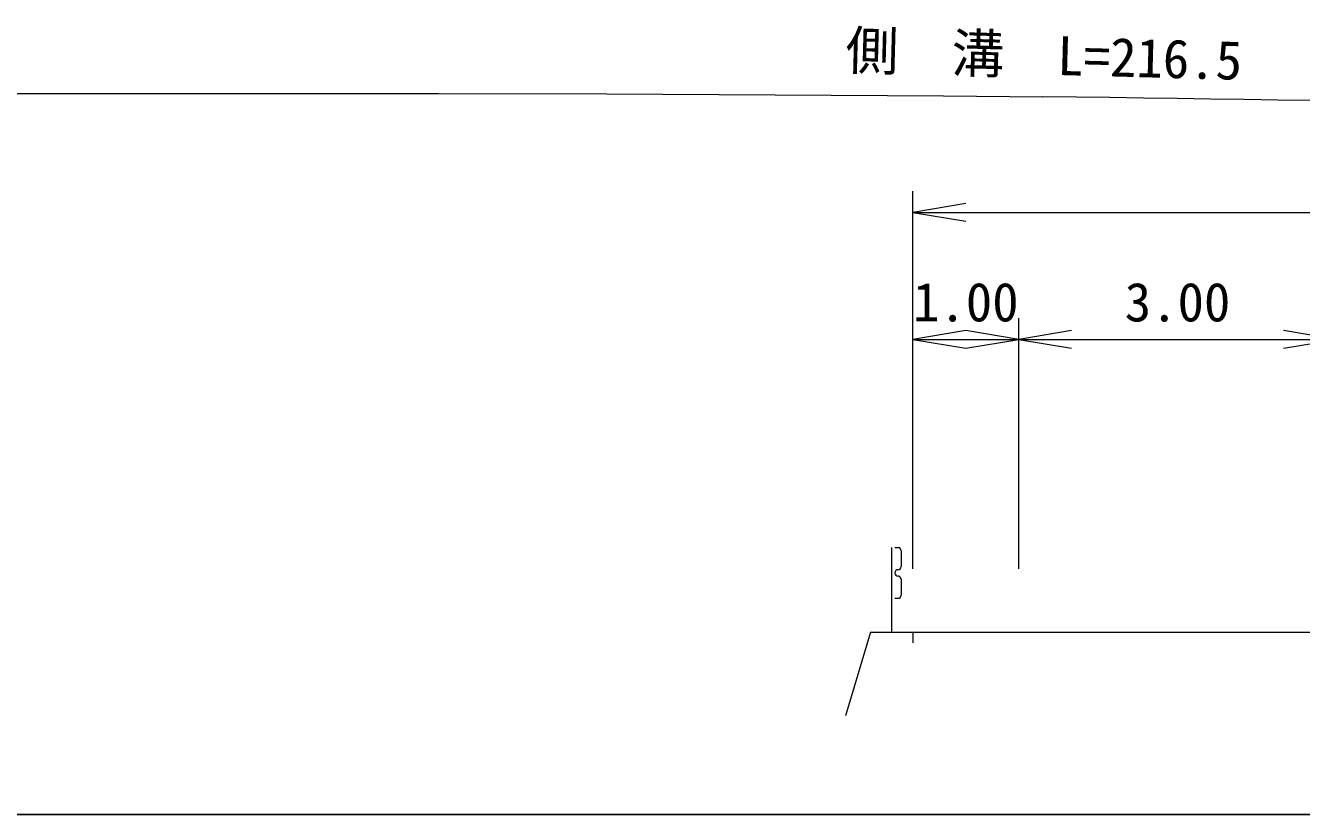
# Model space of a CAD drawing. Units: millimetres at full size, sheet at 1:1000, with parts at other scales. Extents: x 40000 to 680000, y 20000 to 380000.
# Drawn here: x 372518 to 432781, y 205000 to 242257 of the extents above; entities that cross this region are included whole.
import ezdxf
from ezdxf.enums import TextEntityAlignment as Align

# ---------------------------------------------------------------- set-up
doc = ezdxf.new("R2010")
doc.units = ezdxf.units.MM
doc.header["$LTSCALE"] = 1000
for name, color, linetype, lineweight in [('M-BGD', 7, 'Continuous', 13), ('M-STR-DIM', 7, 'Continuous', 13), ('M-STR-HTXT', 7, 'Continuous', 13), ('M-TTL-BAND', 7, 'Continuous', 25)]:
    doc.layers.add(name, color=color, linetype=linetype, lineweight=lineweight)
doc.styles.add('ＭＳ ゴシック', font='')
doc.styles.get('ＭＳ ゴシック').set_extended_font_data('MS Gothic')

# ---------------------------------------------------------------- blocks, each defined once
blk = doc.blocks.new('open_arrow')
at = {"color": 0, "linetype": 'Continuous', "lineweight": -2}
blk.add_lwpolyline([(7.5, 1.25), (0, 0), (7.5, -1.25)], dxfattribs=at)

msp = doc.modelspace()

# ---------------------------------------------------------------- linework, layer by layer
at = {"layer": 'M-BGD'}
for p, q in [((413428, 213608), (413428, 217608)), ((413578, 217608), (413728, 217608)), ((413878, 217458), (413878, 216708)), ((413878, 216108), (413878, 215358)), ((413578, 215208), (413728, 215208)), ((412428, 213608), (411245, 209663)), ((414428, 213608), (414428, 213108))]:
    msp.add_line(p, q, dxfattribs=at)
msp.add_lwpolyline([(412428, 213608), (414428, 213608), (419428, 213608), (434428, 213608), (449428, 213608), (464428, 213608), (466928, 213608), (469428, 213608)], dxfattribs=at)
for centre, start, end in [((413728, 217458), 0, 90), ((413728, 216408), 90, 270), ((413728, 216708), 270, 0), ((413728, 216108), 0, 90), ((413728, 215358), 270, 0)]:
    msp.add_arc(centre, 150, start, end, dxfattribs=at)
at = {"layer": 'M-STR-DIM'}
for p, q in [((414428, 216608), (414428, 234434)), ((414428, 233434), (466928, 233434)), ((419428, 216608), (419428, 228434)), ((414428, 227434), (419428, 227434)), ((419428, 227434), (434428, 227434))]:
    msp.add_line(p, q, dxfattribs=at)
at = {"layer": 'M-STR-HTXT'}
msp.add_line((364814, 239041), (376126, 239044), dxfattribs=at)
msp.add_lwpolyline([(376126, 239044), (384076, 239045), (392026, 239041), (399976, 239025), (407925, 238992), (415875, 238936), (420563, 238890)], dxfattribs=at)
msp.add_arc((399098, -1710992), 1950000, 86.38739, 89.36929, dxfattribs=at)
at = {"layer": 'M-TTL-BAND'}
msp.add_line((40000, 205000), (579000, 205000), dxfattribs=at)

# ---------------------------------------------------------------- block references
at = {"layer": 'M-STR-DIM', "xscale": 333, "yscale": 333}
for p in [(414428, 233434), (414428, 227434), (419428, 227434)]:
    msp.add_blockref('open_arrow', p, dxfattribs=at)
at = {"layer": 'M-STR-DIM', "xscale": 333, "yscale": 333, "rotation": 180}
for p in [(419428, 227434), (434428, 227434)]:
    msp.add_blockref('open_arrow', p, dxfattribs=at)

# ---------------------------------------------------------------- texts
at = {"layer": 'M-STR-DIM', "style": 'ＭＳ ゴシック'}
for s, p in [('1.00', (416928, 227734)), ('3.00', (426928, 227734))]:
    msp.add_text(s, height=1833, dxfattribs=at).set_placement(p, align=Align.BOTTOM_CENTER)
at = {"layer": 'M-STR-HTXT', "style": 'ＭＳ ゴシック'}
msp.add_text('側\u3000溝\u3000L=216.5', height=1833, rotation=358.488, dxfattribs=at).set_placement((420576, 239389), align=Align.BOTTOM_CENTER)

doc.saveas('drawing.dxf')
